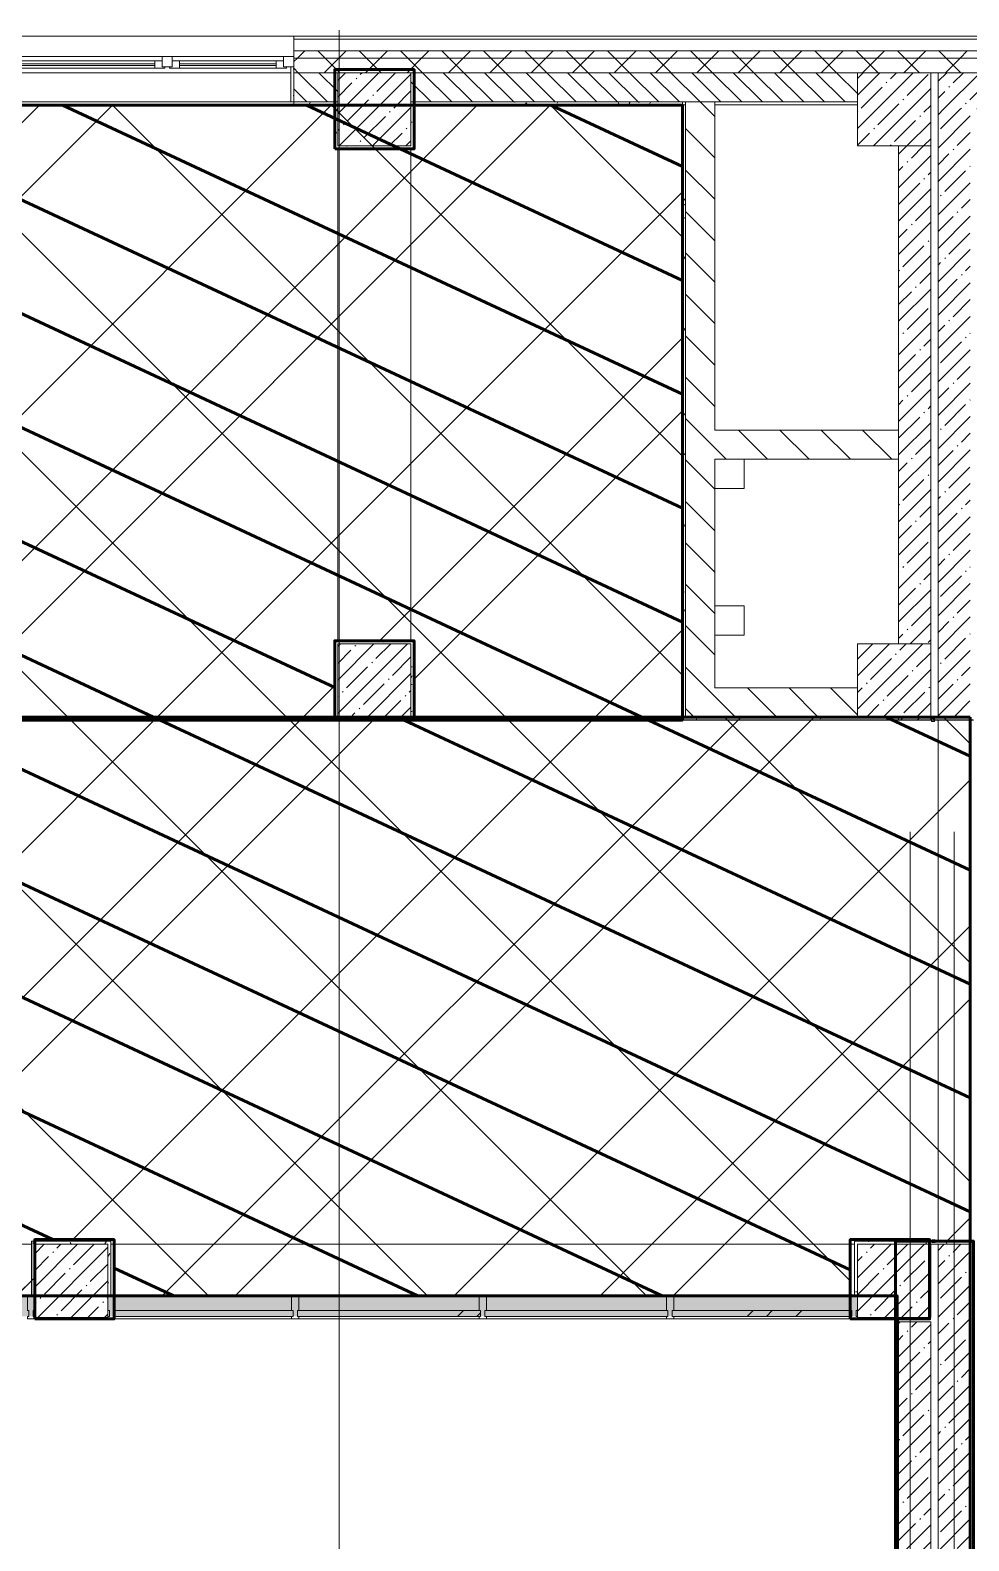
# Model space of a CAD drawing. Header units: millimetres. Extents: x -164500 to 426394, y -51911 to 102118.
# Drawn here: x 367777 to 374187, y 17075 to 27390 of the extents above; entities that cross this region are included whole.
import ezdxf

# ---------------------------------------------------------------- set-up
doc = ezdxf.new("R2010")
doc.units = ezdxf.units.MM
for name, color, linetype, lineweight in [('0) шлифовка', 5, 'Continuous', 60), ('5.3) П-11 3 этаж 3.12 4 вып', 160, 'Continuous', 30), ('A-FLOR', 7, 'Continuous', 9), ('A-GLAZ', 7, 'Continuous', 9), ('A-GLAZ-1', 7, 'Continuous', 5), ('A-GLAZ-CURT', 7, 'Continuous', 9), ('A-GLAZ-CURT-1', 7, 'Continuous', 5), ('A-GLAZ-CURT-2', 7, 'Continuous', 20), ('A-GLAZ-CWMG', 7, 'Continuous', 9), ('A-GLAZ-CWMG-1', 7, 'Continuous', 20), ('A-WALL', 7, 'Continuous', 5), ('I-WALL', 7, 'Continuous', 5), ('S-COLS', 7, 'Continuous', 9), ('S-COLS-1', 7, 'Continuous', 5), ('Оси', 7, 'Continuous', 9)]:
    doc.layers.add(name, color=color, linetype=linetype, lineweight=lineweight)
doc.layers.add('2) защита вин плитк', color=6, linetype='Continuous')
doc.layers.add('3.2.3) П-13.2', color=6, linetype='Continuous')
doc.layers.add('A-AREA-PATT-3', color=7, linetype='Continuous', lineweight=5, true_color=0xe6fae8, transparency=1)
doc.layers.add('A-WALL-1', color=9, linetype='Continuous', lineweight=5, true_color=0x808080)
doc.layers.add('A-WALL-FNSH-1', color=9, linetype='Continuous', lineweight=5, true_color=0x808080)
pattern_1 = [(155, (327967.4, 26879), (-297.882, -638.811), [])]
pattern_2 = [(45, (289227.4, 1e-08), (-114.04925, 114.04925), []), (45, (289341.45, 1e-08), (-114.04925, 114.04925), [201.612, -40.322, 6.706, -33.617])]
pattern_3 = [(45, (289227.4, 1e-08), (-141.42136, 141.42136), []), (135, (289227.4, 1e-08), (-141.42136, -141.42136), [])]
pattern_4 = [(135, (289227.4, 1e-08), (-141.42136, -141.42136), [])]
pattern_5 = [(0, (289227.4, 1e-08), (243.84, 60.96), [20.117, -162.763, 20.117, -162.763, -975.36]), (0, (289227.4, 1e-08), (243.84, 60.96), [-365.76, 20.117, -345.643, 20.117, -162.763, -426.72]), (0, (289227.4, 1e-08), (243.84, 60.96), [-914.4, 20.117, -101.803, 20.117, -284.683]), (120, (289318.84, 30.48), (-174.71291, 180.691634), [20.117, -162.763, 20.117, -162.763, -975.36]), (120, (289318.84, 30.48), (-174.71291, 180.691634), [-365.76, 20.117, -345.643, 20.117, -162.763, -426.72]), (120, (289318.84, 30.48), (-174.71291, 180.691634), [-914.4, 20.117, -101.803, 20.117, -284.683]), (240, (289349.32, 152.4), (-69.12709, -241.651634), [20.117, -162.763, 20.117, -162.763, -975.36]), (240, (289349.32, 152.4), (-69.12709, -241.651634), [-365.76, 20.117, -345.643, 20.117, -162.763, -426.72]), (240, (289349.32, 152.4), (-69.12709, -241.651634), [-914.4, 20.117, -101.803, 20.117, -284.683])]
pattern_6 = [(45, (327967.4, 26879), (-747.606, 747.606), [])]
pattern_7 = [(45, (327967.4, 26879), (-1495.21, 1495.21), []), (45, (328964.2, 26879), (-1495.21, 1495.21), [])]
pattern_8 = [(45, (327967.4, 26879), (-747.606, 747.606), []), (135, (327967.4, 26879), (-747.606, -747.606), [])]

# ---------------------------------------------------------------- blocks, each defined once
blk = doc.blocks.new('BSC_Колонна _Прямоугольная - 500х500-23287078-Объем проектирования 3 этажа')
at = {"layer": 'S-COLS-1'}
h = blk.add_hatch(dxfattribs=at)
h.set_pattern_fill('FP_32', color=256, style=0, pattern_type=2)
h.set_pattern_definition([(45, (-84450, -22950), (-114.04925, 114.04925), []), (45, (-84335.95, -22950), (-114.04925, 114.04925), [201.613, -40.323, 6.706, -33.617])])
h.paths.add_polyline_path([(250, -250), (250, 250), (-250, 250), (-250, -250), (30, -250)])
for p, q in [((250, 250), (-250, 250)), ((-250, 250), (-250, -250)), ((250, -250), (250, 250)), ((-250, -250), (250, -250))]:
    blk.add_line(p, q, dxfattribs=at)
blk = doc.blocks.new('120_Окно_СКБ_2Ст - 120_Окно_СКБ_2Ст 3100х2500 _мал_створка слева_ 2-19089248-Объем проектирования 3 этажа')
at = {"layer": 'A-GLAZ'}
for p, q in [((-1550, -75), (-1550, -5)), ((-1550, -5), (-1480, -5)), ((-1480, -75), (-1550, -75)), ((-1480, -75), (-1500, -75)), ((-1500, -75), (-1500, -85)), ((-1500, -85), (670, -85)), ((670, -85), (-1500, -85)), ((-1480, -5), (-1480, -75)), ((650, -35), (-1480, -35)), ((-1480, -35), (-1480, -75)), ((-1430, -85), (-1430, -35)), ((600, -85), (600, -35)), ((650, -75), (650, -5)), ((650, -5), (720, -5)), ((650, -75), (650, -35)), ((720, -75), (650, -75)), ((670, -75), (650, -75)), ((670, -85), (670, -75)), ((720, -75), (700, -75)), ((700, -75), (700, -85)), ((700, -85), (1500, -85)), ((1500, -85), (700, -85)), ((720, -5), (720, -75)), ((1480, -35), (720, -35)), ((720, -35), (720, -75)), ((770, -85), (770, -35)), ((1430, -85), (1430, -35)), ((1480, -75), (1480, -5)), ((1480, -5), (1550, -5)), ((1480, -75), (1480, -35)), ((1550, -75), (1480, -75)), ((1500, -75), (1480, -75)), ((1500, -85), (1500, -75)), ((1550, -5), (1550, -75))]:
    blk.add_line(p, q, dxfattribs=at)
at = {"layer": 'A-GLAZ-1'}
for p, q in [((1550, -5), (-1550, -5)), ((-1530, -75), (-1500, -75)), ((-1430, -55), (600, -55)), ((600, -65), (-1430, -65)), ((670, -75), (700, -75)), ((770, -55), (1430, -55)), ((1430, -65), (770, -65)), ((1500, -75), (1530, -75))]:
    blk.add_line(p, q, dxfattribs=at)
blk = doc.blocks.new('BSC_Колонна _Прямоугольная - 500х500-V596-Объем проектирования 3 этажа')
at = {"layer": 'S-COLS-1'}
h = blk.add_hatch(dxfattribs=at)
h.set_pattern_fill('FP_136', color=256, style=0, pattern_type=2)
h.set_pattern_definition([(45, (-78830, -18850), (-114.04925, 114.04925), []), (45, (-78715.95, -18850), (-114.04925, 114.04925), [201.613, -40.323, 6.706, -33.617])])
h.paths.add_polyline_path([(-250, -250), (250, -250), (248, 250), (-250, 250), (-250, -243)])
for p, q in [((250, 250), (-250, 250)), ((-250, 250), (-250, -250)), ((250, -250), (250, 250)), ((-250, -250), (250, -250))]:
    blk.add_line(p, q, dxfattribs=at)
blk = doc.blocks.new('BSC_Колонна _Прямоугольная - 500х500-V597-Объем проектирования 3 этажа')
at = {"layer": 'S-COLS-1'}
h = blk.add_hatch(dxfattribs=at)
h.set_pattern_fill('FP_137', color=256, style=0, pattern_type=2)
h.set_pattern_definition([(45, (-84450, -18850), (-114.04925, 114.04925), []), (45, (-84335.95, -18850), (-114.04925, 114.04925), [201.613, -40.323, 6.706, -33.617])])
h.paths.add_polyline_path([(27, -250), (250, -250), (250, 250), (-250, 250), (-250, -250)])
for p, q in [((250, 250), (-250, 250)), ((-250, 250), (-250, -250)), ((250, -250), (250, 250)), ((-250, -250), (250, -250))]:
    blk.add_line(p, q, dxfattribs=at)
blk = doc.blocks.new('BSC_Колонна _Прямоугольная - 500х500-V598-Объем проектирования 3 этажа')
at = {"layer": 'S-COLS-1'}
h = blk.add_hatch(dxfattribs=at)
h.set_pattern_fill('FP_138', color=256, style=0, pattern_type=2)
h.set_pattern_definition([(45, (-80900, -22950), (-114.04925, 114.04925), []), (45, (-80785.95, -22950), (-114.04925, 114.04925), [201.613, -40.323, 6.706, -33.617])])
h.paths.add_polyline_path([(-250, -250), (250, -250), (250, 250), (-250, 250), (-250, -133)])
for p, q in [((250, 250), (-250, 250)), ((-250, 250), (-250, -250)), ((250, -250), (250, 250)), ((-250, -250), (250, -250))]:
    blk.add_line(p, q, dxfattribs=at)
blk = doc.blocks.new('Прямоугольный импост - Импост структурный с накладкой - 160мм-23618922-Объем проектирования 3 этажа')
at = {"layer": 'A-GLAZ-CWMG-1'}
for p, q in [((-50, 0), (-50, 17)), ((-50, 17), (0, 17)), ((-40, 0), (-50, 0)), ((-40, -40), (-40, 0)), ((0, 0), (-10, 0)), ((-10, 0), (-10, -40)), ((0, 17), (0, 7)), ((-50, -140), (-50, -40)), ((-50, -40), (-40, -40)), ((-10, -40), (0, -40)), ((0, -140), (-50, -140))]:
    blk.add_line(p, q, dxfattribs=at)
blk = doc.blocks.new('Системная панель - Стекло - 40мм-23618921-Объем проектирования 3 этажа')
at = {"layer": 'A-GLAZ-CURT-1'}
h = blk.add_hatch(dxfattribs=at)
h.set_pattern_fill('FP_227', color=256, style=0, pattern_type=2)
h.set_pattern_definition([(45, (-79932.5, -18407), (-565.6854, 565.6854), [400, -1200]), (45, (-80332.5, -18607), (-565.6854, 565.6854), [1200, -400]), (45, (-79532.5, -18807), (-565.6854, 565.6854), [400, -1200])])
h.paths.add_polyline_path([(393, 0), (613, 0), (613, 40), (-613, 40), (-613, 0), (-507, 0)])
at = {"layer": 'A-GLAZ-CURT-2'}
for p, q in [((613, 40), (-613, 40)), ((-613, 40), (-613, 0)), ((613, 0), (613, 40)), ((-613, 0), (613, 0))]:
    blk.add_line(p, q, dxfattribs=at)
blk = doc.blocks.new('Прямоугольный импост - Импост структурный с накладкой - 160мм-23562040-Объем проектирования 3 этажа')
at = {"layer": 'A-GLAZ-CWMG'}
for p, q in [((80335, 18747), (79130, 18747)), ((80335, 18590), (79130, 18590))]:
    blk.add_line(p, q, dxfattribs=at)
blk = doc.blocks.new('Прямоугольный импост - Импост структурный с накладкой - 160мм-V601-Объем проектирования 3 этажа')
at = {"layer": 'A-GLAZ-CWMG-1'}
for p, q in [((0, 17), (-50, 17)), ((-50, 17), (-50, 0)), ((-50, 0), (-40, 0)), ((-40, 0), (-40, -40)), ((-10, -40), (-10, 0)), ((-10, 0), (0, 0)), ((0, 7), (0, 17)), ((-40, -40), (-50, -40)), ((-50, -40), (-50, -140)), ((0, -40), (-10, -40)), ((-50, -140), (0, -140))]:
    blk.add_line(p, q, dxfattribs=at)
blk = doc.blocks.new('Системная панель - Стекло - 40мм-V602-Объем проектирования 3 этажа')
at = {"layer": 'A-GLAZ-CURT-1'}
h = blk.add_hatch(dxfattribs=at)
h.set_pattern_fill('FP_228', color=256, style=0, pattern_type=2)
h.set_pattern_definition([(45, (-83747.5, -18407), (-565.6854, 565.6854), [400, -1200]), (45, (-84147.5, -18607), (-565.6854, 565.6854), [1200, -400]), (45, (-83347.5, -18807), (-565.6854, 565.6854), [400, -1200])])
h.paths.add_polyline_path([(-122, 0), (613, 0), (613, 40), (-613, 40), (-613, 0), (-158, 0)])
at = {"layer": 'A-GLAZ-CURT-2'}
for p, q in [((613, 40), (-613, 40)), ((-613, 40), (-613, 0)), ((613, 0), (613, 40)), ((-613, 0), (613, 0))]:
    blk.add_line(p, q, dxfattribs=at)
blk = doc.blocks.new('Прямоугольный импост - Импост структурный с накладкой - 160мм-23618920-Объем проектирования 3 этажа')
at = {"layer": 'A-GLAZ-CWMG-1'}
for p, q in [((-25, 0), (-25, 17)), ((-25, 17), (25, 17)), ((-15, 0), (-25, 0)), ((-15, -40), (-15, 0)), ((25, 0), (15, 0)), ((15, 0), (15, -40)), ((25, 17), (25, 0)), ((-25, -140), (-25, -40)), ((-25, -40), (-15, -40)), ((15, -40), (25, -40)), ((25, -40), (25, -140)), ((25, -140), (-25, -140))]:
    blk.add_line(p, q, dxfattribs=at)
blk = doc.blocks.new('Системная панель - Стекло - 40мм-23618924-Объем проектирования 3 этажа')
at = {"layer": 'A-GLAZ-CURT-2'}
for p, q in [((625, 40), (-625, 40)), ((-625, 40), (-625, 0)), ((-625, 0), (625, 0)), ((625, 0), (625, 40))]:
    blk.add_line(p, q, dxfattribs=at)
blk = doc.blocks.new('Прямоугольный импост - Импост структурный с накладкой - 160мм-22751478-Объем проектирования 3 этажа')
at = {"layer": 'A-GLAZ-CWMG'}
for p, q in [((82895, 18747), (81665, 18747)), ((82895, 18590), (81665, 18590))]:
    blk.add_line(p, q, dxfattribs=at)
blk = doc.blocks.new('Системная панель - Стекло - 40мм-V638-Объем проектирования 3 этажа')
at = {"layer": 'A-GLAZ-CURT-1'}
h = blk.add_hatch(dxfattribs=at)
h.set_pattern_fill('FP_230', color=256, style=0, pattern_type=2)
h.set_pattern_definition([(45, (-81200, -18407), (-565.6854, 565.6854), [400, -1200]), (45, (-81600, -18607), (-565.6854, 565.6854), [1200, -400]), (45, (-80800, -18807), (-565.6854, 565.6854), [400, -1200])])
h.paths.add_polyline_path([(-625, 0), (625, 0), (625, 40), (-625, 40), (-625, 36)])
at = {"layer": 'A-GLAZ-CURT-2'}
for p, q in [((625, 40), (-625, 40)), ((-625, 40), (-625, 0)), ((-625, 0), (625, 0)), ((625, 0), (625, 40))]:
    blk.add_line(p, q, dxfattribs=at)

msp = doc.modelspace()

# ---------------------------------------------------------------- hatches: boundary and pattern name
at = {"layer": '0) шлифовка', "true_color": 0x2776bb}
h = msp.add_hatch(dxfattribs=at)
h.set_pattern_fill('ANSI31', color=152, scale=222, angle=110)
h.set_pattern_definition(pattern_1)
h.paths.add_polyline_path([(372231.501, 26879), (356008.402, 26879), (356008.402, 22700), (359516.402, 22700), (359516.402, 23221), (360058.402, 23221), (360058.402, 22700), (362746.402, 22700), (362746.402, 23221), (363288.402, 23221), (363288.402, 22700), (365977.402, 22700), (365977.402, 23221), (366519.402, 23221), (366519.402, 22700), (369856.402, 22700), (369856.402, 23221), (370398.402, 23221), (370398.402, 22700), (372231.501, 22700)])
h = msp.add_hatch(dxfattribs=at)
h.set_pattern_fill('ANSI31', color=152, scale=222, angle=110)
h.set_pattern_definition(pattern_1)
h.paths.add_polyline_path([(373686.402, 15129), (373427.402, 15129), (373427.402, 15493), (368328.402, 15493), (368328.402, 15129), (367786.402, 15129), (367786.402, 15493), (363309.402, 15493), (363309.402, 15150), (362767.402, 15150), (362767.402, 15692), (363114.828, 15692), (363114.828, 18579), (362726.457, 18579), (362726.457, 19121), (363268.457, 19121), (363268.457, 18747), (367807.402, 18747), (367807.402, 19132), (368349.402, 19132), (368349.402, 18747), (373377.402, 18747), (373377.402, 19132), (373919.402, 19132), (374197.402, 19121.773), (374197.402, 22700), (372231.501, 22700), (372231.501, 22679), (370398.402, 22679), (370398.402, 22679), (369856.402, 22679), (366519.402, 22679), (366519.402, 22679), (365977.402, 22679), (363288.402, 22679), (363288.402, 22679), (362746.402, 22679), (360058.402, 22679), (360058.402, 22679), (359516.402, 22679), (356008.402, 22679), (356008.402, 22700), (355987.402, 22700), (355987.402, 13621), (357898.402, 13621), (357898.402, 11900), (369148.402, 11900), (369148.402, 11901), (372776.402, 11901), (373686.402, 11900.36)])
at = {"layer": '2) защита вин плитк'}
h = msp.add_hatch(dxfattribs=at)
h.set_pattern_fill('ANSI31', color=256, scale=333)
h.set_pattern_definition(pattern_6)
h.paths.add_polyline_path([(372231.501, 26879), (356008.402, 26879), (356008.402, 22700), (359516.402, 22700), (359516.402, 23221), (360058.402, 23221), (360058.402, 22700), (362746.402, 22700), (362746.402, 23221), (363288.402, 23221), (363288.402, 22700), (365977.402, 22700), (365977.402, 23221), (366519.402, 23221), (366519.402, 22700), (369856.402, 22700), (369856.402, 23221), (370398.402, 23221), (370398.402, 22700), (372231.501, 22700)])
h = msp.add_hatch(dxfattribs=at)
h.set_pattern_fill('ANSI31', color=256, scale=333)
h.set_pattern_definition(pattern_6)
h.paths.add_polyline_path([(373686.402, 15129), (373427.402, 15129), (373427.402, 15493), (368328.402, 15493), (368328.402, 15129), (367786.402, 15129), (367786.402, 15493), (363309.402, 15493), (363309.402, 15150), (362767.402, 15150), (362767.402, 15692), (363114.828, 15692), (363114.828, 18579), (362726.457, 18579), (362726.457, 19121), (363268.457, 19121), (363268.457, 18747), (367807.402, 18747), (367807.402, 19132), (368349.402, 19132), (368349.402, 18747), (373377.402, 18747), (373377.402, 19132), (373919.402, 19132), (374197.402, 19121.773), (374197.402, 22700), (372231.501, 22700), (372231.501, 22679), (370398.402, 22679), (370398.402, 22679), (369856.402, 22679), (366519.402, 22679), (366519.402, 22679), (365977.402, 22679), (363288.402, 22679), (363288.402, 22679), (362746.402, 22679), (360058.402, 22679), (360058.402, 22679), (359516.402, 22679), (356008.402, 22679), (356008.402, 22700), (355987.402, 22700), (355987.402, 13621), (357898.402, 13621), (357898.402, 11900), (369148.402, 11900), (369148.402, 11901), (372776.402, 11901), (373686.402, 11900.36)])
at = {"layer": '3.2.3) П-13.2'}
h = msp.add_hatch(dxfattribs=at)
h.set_pattern_fill('ANSI32', color=256, scale=222)
h.set_pattern_definition(pattern_7)
h.paths.add_polyline_path([(372231.501, 26879), (356008.402, 26879), (356008.402, 22700), (359516.402, 22700), (359516.402, 23221), (360058.402, 23221), (360058.402, 22700), (362746.402, 22700), (362746.402, 23221), (363288.402, 23221), (363288.402, 22700), (365977.402, 22700), (365977.402, 23221), (366519.402, 23221), (366519.402, 22700), (369856.402, 22700), (369856.402, 23221), (370398.402, 23221), (370398.402, 22700), (372231.501, 22700)])
h = msp.add_hatch(dxfattribs=at)
h.set_pattern_fill('ANSI32', color=256, scale=222)
h.set_pattern_definition(pattern_7)
h.paths.add_polyline_path([(373686.402, 15129), (373427.402, 15129), (373427.402, 15493), (368328.402, 15493), (368328.402, 15129), (367786.402, 15129), (367786.402, 15493), (363309.402, 15493), (363309.402, 15150), (362767.402, 15150), (362767.402, 15692), (363114.828, 15692), (363114.828, 18579), (362726.457, 18579), (362726.457, 19121), (363268.457, 19121), (363268.457, 18747), (367807.402, 18747), (367807.402, 19132), (368349.402, 19132), (368349.402, 18747), (373377.402, 18747), (373377.402, 19132), (373919.402, 19132), (374197.402, 19121.773), (374197.402, 22700), (372231.501, 22700), (372231.501, 22679), (370398.402, 22679), (370398.402, 22679), (369856.402, 22679), (366519.402, 22679), (366519.402, 22679), (365977.402, 22679), (363288.402, 22679), (363288.402, 22679), (362746.402, 22679), (360058.402, 22679), (360058.402, 22679), (359516.402, 22679), (356008.402, 22679), (356008.402, 22700), (355987.402, 22700), (355987.402, 13621), (357898.402, 13621), (357898.402, 11900), (369148.402, 11900), (369148.402, 11901), (372776.402, 11901), (373686.402, 11900.36)])
at = {"layer": '5.3) П-11 3 этаж 3.12 4 вып'}
h = msp.add_hatch(dxfattribs=at)
h.set_pattern_fill('ANSI37', color=256, scale=333)
h.set_pattern_definition(pattern_8)
h.paths.add_polyline_path([(372231.501, 26879), (356008.402, 26879), (356008.402, 22700), (359516.402, 22700), (359516.402, 23221), (360058.402, 23221), (360058.402, 22700), (362746.402, 22700), (362746.402, 23221), (363288.402, 23221), (363288.402, 22700), (365977.402, 22700), (365977.402, 23221), (366519.402, 23221), (366519.402, 22700), (369856.402, 22700), (369856.402, 23221), (370398.402, 23221), (370398.402, 22700), (372231.501, 22700)])
h = msp.add_hatch(dxfattribs=at)
h.set_pattern_fill('ANSI37', color=256, scale=333)
h.set_pattern_definition(pattern_8)
h.paths.add_polyline_path([(372231.501, 26879), (356008.402, 26879), (356008.402, 22700), (359516.402, 22700), (359516.402, 23221), (360058.402, 23221), (360058.402, 22700), (362746.402, 22700), (362746.402, 23221), (363288.402, 23221), (363288.402, 22700), (365977.402, 22700), (365977.402, 23221), (366519.402, 23221), (366519.402, 22700), (369856.402, 22700), (369856.402, 23221), (370398.402, 23221), (370398.402, 22700), (372231.501, 22700)])
h = msp.add_hatch(dxfattribs=at)
h.set_pattern_fill('ANSI37', color=256, scale=333)
h.set_pattern_definition(pattern_8)
h.paths.add_polyline_path([(373686.402, 15129), (373427.402, 15129), (373427.402, 15493), (368328.402, 15493), (368328.402, 15129), (367786.402, 15129), (367786.402, 15493), (363309.402, 15493), (363309.402, 15150), (362767.402, 15150), (362767.402, 15692), (363114.828, 15692), (363114.828, 18579), (362726.457, 18579), (362726.457, 19121), (363268.457, 19121), (363268.457, 18747), (367807.402, 18747), (367807.402, 19132), (368349.402, 19132), (368349.402, 18747), (373377.402, 18747), (373377.402, 19132), (373919.402, 19132), (374197.402, 19121.773), (374197.402, 22700), (372231.501, 22700), (372231.501, 22679), (370398.402, 22679), (370398.402, 22679), (369856.402, 22679), (366519.402, 22679), (366519.402, 22679), (365977.402, 22679), (363288.402, 22679), (363288.402, 22679), (362746.402, 22679), (360058.402, 22679), (360058.402, 22679), (359516.402, 22679), (356008.402, 22679), (356008.402, 22700), (355987.402, 22700), (355987.402, 13621), (357898.402, 13621), (357898.402, 11900), (369148.402, 11900), (369148.402, 11901), (372776.402, 11901), (373686.402, 11900.36)])
at = {"layer": 'A-AREA-PATT-3'}
h = msp.add_hatch(color=256, dxfattribs=at)
h.paths.add_polyline_path([(357897.902, 11800), (358061.402, 11800), (358061.402, 11820), (358021.402, 11820), (358021.402, 11840), (358031.402, 11840), (358031.402, 11940), (357971.402, 11940), (357971.402, 11900), (357897.902, 11900), (357897.902, 11856.748)])
h.paths.add_polyline_path([(359421.402, 11800), (359451.402, 11800), (359451.402, 11840), (359461.402, 11840), (359461.402, 11800), (359516.902, 11800), (359516.402, 11900), (359461.402, 11900), (359461.402, 11940), (359411.402, 11940), (359411.402, 11840), (359421.402, 11840), (359421.402, 11820), (359371.402, 11820), (359371.402, 11800), (359411.402, 11800)])
h.paths.add_polyline_path([(372162.402, 15493), (373427.402, 15494.429), (373427.402, 15593), (373417.402, 15593), (373417.402, 15633), (368317.402, 15632.725), (368317.402, 15593), (368307.402, 15593), (368307.402, 15493), (372132.402, 15493)])
h.paths.add_polyline_path([(365002.052, 15493), (367807.402, 15494.6), (367807.402, 15593), (367797.402, 15593), (367797.402, 15633), (363277.402, 15632.392), (363277.402, 15593), (363267.402, 15593), (363267.402, 15493), (364611.255, 15493)])
h.paths.add_polyline_path([(363210.402, 15650), (363210.402, 15660), (363250.402, 15660), (363248.502, 18590), (363210.402, 18590), (363210.402, 18600), (363112.402, 18599.2), (363110.402, 15650)])
h.paths.add_polyline_path([(369572.402, 18607), (373417.402, 18607), (373417.402, 18647), (373427.402, 18647), (373427.402, 18747), (368307.402, 18745.402), (368307.402, 18647), (368317.402, 18647), (368317.402, 18607), (369562.402, 18607)])
h.paths.add_polyline_path([(367797.402, 18607), (367797.402, 18647), (367807.402, 18647), (367807.402, 18747), (363267.402, 18747), (363267.402, 18647), (363277.402, 18647), (363278.762, 18607), (367793.402, 18607)])
h.paths.add_polyline_path([(373957.902, 19120.5), (373957.902, 19131), (373937.902, 19131), (373937.902, 19120.5)])
h.paths.add_polyline_path([(373932.001, 22669), (373952.001, 22669), (373952.001, 22679.5), (373932.001, 22679.5)])
at = {"layer": 'A-WALL'}
h = msp.add_hatch(dxfattribs=at)
h.set_pattern_fill('FP_24', color=256, style=0, pattern_type=2)
h.set_pattern_definition(pattern_3)
h.paths.add_polyline_path([(382406.468, 27200), (382437.402, 27200), (382437.402, 27250), (369577.402, 27250), (369577.402, 27200), (382387.402, 27200)])
h.paths.add_polyline_path([(363288.402, 27200), (363477.402, 27200), (363477.402, 27250), (362137.402, 27250), (362137.402, 27200), (363287.402, 27200)])
h.paths.add_polyline_path([(365577.402, 27200), (366477.402, 27200), (366477.402, 27250), (365577.402, 27250), (365577.402, 27210)])
h.paths.add_polyline_path([(359563.173, 27200), (360037.402, 27200), (360037.402, 27250), (358837.402, 27250), (358837.402, 27200), (359537.402, 27200)])
h.paths.add_polyline_path([(355747.039, 27200), (356337.402, 27200), (356337.402, 27250), (355747.039, 27250), (355747.039, 27243.054)])
h = msp.add_hatch(dxfattribs=at)
h.set_pattern_fill('FP_24', color=256, style=0, pattern_type=2)
h.set_pattern_definition(pattern_3)
h.paths.add_polyline_path([(375879.812, 27100), (382387.402, 27100), (382387.402, 27200), (369577.402, 27200), (369577.402, 27100), (373977.402, 27100)])
h.paths.add_polyline_path([(359537.402, 27100), (360037.402, 27100), (360037.402, 27200), (358837.402, 27200), (358837.402, 27100), (359019.285, 27100)])
h.paths.add_polyline_path([(355987.402, 27100), (356337.402, 27100), (356337.402, 27200), (355747.039, 27200), (355747.039, 27100), (355755.957, 27100)])
h.paths.add_polyline_path([(362137.402, 27100), (363477.402, 27100), (363477.402, 27200), (362137.402, 27200), (362137.402, 27140)])
h.paths.add_polyline_path([(365577.402, 27100), (366477.402, 27100), (366477.402, 27200), (365577.402, 27200), (365577.402, 27129.414)])
h = msp.add_hatch(dxfattribs=at)
h.set_pattern_fill('FP_2', color=256, style=0, pattern_type=2)
h.set_pattern_definition([(135, (289227.4, 1e-08), (-70.71068, -70.71068), [])])
h.paths.add_polyline_path([(370377.402, 26900), (373427.402, 26900), (373427.402, 27100), (370377.402, 27100), (370377.402, 27003.161)])
h.paths.add_polyline_path([(369877.402, 26900), (369877.402, 27100), (369577.402, 27100), (369577.402, 26900)])
h.paths.add_polyline_path([(365977.402, 26900), (365977.402, 27100), (365577.402, 27100), (365577.402, 26900), (365817.884, 26900)])
h.paths.add_polyline_path([(363267.402, 26900), (363477.402, 26900), (363477.402, 27100), (363267.402, 27100)])
h.paths.add_polyline_path([(362624.676, 26900), (362767.402, 26900), (362767.402, 27100), (362137.402, 27100), (362137.402, 26900), (362623.767, 26900)])
h.paths.add_polyline_path([(359019.285, 26900), (359537.402, 26900), (359537.402, 27100), (358837.402, 27100), (358837.402, 26900)])
h.paths.add_polyline_path([(356006.493, 26900), (356337.402, 26900), (356337.402, 27100), (355987.402, 27100), (355987.402, 26900)])
at = {"layer": 'I-WALL'}
h = msp.add_hatch(dxfattribs=at)
h.set_pattern_fill('FP_191', color=256, style=0, pattern_type=2)
h.set_pattern_definition(pattern_5)
h.paths.add_polyline_path([(369557.402, 26900), (369577.402, 26900), (369577.402, 27140), (369557.402, 27140), (369557.402, 26977.125)])
h = msp.add_hatch(dxfattribs=at)
h.set_pattern_fill('FP_1', color=256, style=0, pattern_type=2)
h.set_pattern_definition(pattern_2)
h.paths.add_polyline_path([(377239.532, 26850), (378367.402, 26850), (378387.402, 27100), (373977.402, 27100), (373977.402, 26850), (376967.588, 26850)])
h = msp.add_hatch(dxfattribs=at)
h.set_pattern_fill('FP_191', color=256, style=0, pattern_type=2)
h.set_pattern_definition(pattern_5)
h.paths.add_polyline_path([(369577.402, 26880), (369877.402, 26880), (369877.402, 26900), (369577.402, 26900)])
h = msp.add_hatch(dxfattribs=at)
h.set_pattern_fill('FP_191', color=256, style=0, pattern_type=2)
h.set_pattern_definition(pattern_5)
h.paths.add_polyline_path([(369857.402, 26580), (369877.402, 26580), (369877.402, 26880), (369857.402, 26879), (369857.402, 26600)])
h = msp.add_hatch(dxfattribs=at)
h.set_pattern_fill('FP_191', color=256, style=0, pattern_type=2)
h.set_pattern_definition(pattern_5)
h.paths.add_polyline_path([(370388.09, 26600), (370397.402, 26600), (370397.402, 26900), (370377.402, 26900), (370377.402, 26600)])
h = msp.add_hatch(dxfattribs=at)
h.set_pattern_fill('FP_191', color=256, style=0, pattern_type=2)
h.set_pattern_definition(pattern_5)
h.paths.add_polyline_path([(372233.453, 26880), (372252.501, 26900), (370397.402, 26900), (370398.402, 26880), (372232.501, 26880)])
h = msp.add_hatch(dxfattribs=at)
h.set_pattern_fill('FP_191', color=256, style=0, pattern_type=2)
h.set_pattern_definition(pattern_5)
h.paths.add_polyline_path([(372252.501, 22680), (372252.501, 26900), (372232.501, 26876.255), (372232.501, 22680)])
h = msp.add_hatch(dxfattribs=at)
h.set_pattern_fill('FP_23', color=256, style=0, pattern_type=2)
h.set_pattern_definition(pattern_4)
h.paths.add_polyline_path([(372252.501, 24259.947), (372452.501, 24259.947), (372452.501, 26900), (372252.501, 26900), (372252.501, 24283.499)])
h = msp.add_hatch(dxfattribs=at)
h.set_pattern_fill('FP_1', color=256, style=0, pattern_type=2)
h.set_pattern_definition(pattern_2)
h.paths.add_polyline_path([(374197.402, 22700), (374197.402, 26850), (373977.402, 26850), (373977.402, 22700)])
h = msp.add_hatch(dxfattribs=at)
h.set_pattern_fill('FP_191', color=256, style=0, pattern_type=2)
h.set_pattern_definition(pattern_5)
h.paths.add_polyline_path([(370377.402, 26580), (370397.402, 26580.209), (370397.402, 26600), (369877.402, 26600), (369877.402, 26580), (370374.461, 26580)])
h = msp.add_hatch(dxfattribs=at)
h.set_pattern_fill('FP_1', color=256, style=0, pattern_type=2)
h.set_pattern_definition(pattern_2)
h.paths.add_polyline_path([(373927.402, 22680), (373927.402, 22700), (373707.402, 22700), (373707.402, 22680)])
h.paths.add_polyline_path([(373735.607, 23200), (373927.402, 23200), (373927.402, 26600), (373707.402, 26600), (373707.402, 23200)])
h = msp.add_hatch(dxfattribs=at)
h.set_pattern_fill('FP_23', color=256, style=0, pattern_type=2)
h.set_pattern_definition(pattern_4)
h.paths.add_polyline_path([(372452.501, 24460), (373707.402, 24460), (373707.402, 24660), (372452.501, 24660)])
h = msp.add_hatch(dxfattribs=at)
h.set_pattern_fill('FP_23', color=256, style=0, pattern_type=2)
h.set_pattern_definition(pattern_4)
h.paths.add_polyline_path([(372452.501, 22700), (372452.501, 24259.947), (372252.501, 24259.947), (372252.501, 22700)])
h = msp.add_hatch(dxfattribs=at)
h.set_pattern_fill('FP_191', color=256, style=0, pattern_type=2)
h.set_pattern_definition(pattern_5)
h.paths.add_polyline_path([(369857.402, 23200), (370377.402, 23200), (370377.402, 23220), (369857.402, 23220)])
h = msp.add_hatch(dxfattribs=at)
h.set_pattern_fill('FP_191', color=256, style=0, pattern_type=2)
h.set_pattern_definition(pattern_5)
h.paths.add_polyline_path([(370397.402, 22680), (370397.402, 23220), (370377.402, 23220), (370377.402, 22680)])
h = msp.add_hatch(dxfattribs=at)
h.set_pattern_fill('FP_191', color=256, style=0, pattern_type=2)
h.set_pattern_definition(pattern_5)
h.paths.add_polyline_path([(369877.402, 22680), (369877.402, 23200), (369857.402, 23200), (369857.402, 22680)])
h = msp.add_hatch(dxfattribs=at)
h.set_pattern_fill('FP_23', color=256, style=0, pattern_type=2)
h.set_pattern_definition(pattern_4)
h.paths.add_polyline_path([(373407.402, 22700), (373427.402, 22700), (373427.402, 22900), (372452.501, 22900), (372452.501, 22700), (372779.259, 22700)])
h = msp.add_hatch(dxfattribs=at)
h.set_pattern_fill('FP_191', color=256, style=0, pattern_type=2)
h.set_pattern_definition(pattern_5)
h.paths.add_polyline_path([(372252.596, 22680), (373707.402, 22680), (373707.402, 22700), (372252.501, 22700), (372252.501, 22680)])
h.paths.add_polyline_path([(374197.402, 22680), (374197.402, 22700), (373927.402, 22700), (373927.402, 22680), (374196.839, 22680)])
h = msp.add_hatch(dxfattribs=at)
h.set_pattern_fill('FP_191', color=256, style=0, pattern_type=2)
h.set_pattern_definition(pattern_5)
h.paths.add_polyline_path([(368307.402, 19100), (368307.402, 19120), (367787.402, 19120), (367787.402, 19100), (368305.463, 19100)])
h = msp.add_hatch(dxfattribs=at)
h.set_pattern_fill('FP_191', color=256, style=0, pattern_type=2)
h.set_pattern_definition(pattern_5)
h.paths.add_polyline_path([(367787.402, 18747), (367807.402, 18747.652), (367807.402, 19100), (367787.402, 19099.2), (367787.402, 18747.016)])
h = msp.add_hatch(dxfattribs=at)
h.set_pattern_fill('FP_191', color=256, style=0, pattern_type=2)
h.set_pattern_definition(pattern_5)
h.paths.add_polyline_path([(368307.402, 18747), (368327.402, 18747), (368327.402, 19120), (368307.402, 19120), (368307.402, 18847.783)])
h = msp.add_hatch(dxfattribs=at)
h.set_pattern_fill('FP_191', color=256, style=0, pattern_type=2)
h.set_pattern_definition(pattern_5)
h.paths.add_polyline_path([(373594.214, 19100), (374197.402, 19100), (374197.402, 19120), (373407.402, 19120), (373407.402, 19100), (373572.754, 19100)])
h = msp.add_hatch(dxfattribs=at)
h.set_pattern_fill('FP_191', color=256, style=0, pattern_type=2)
h.set_pattern_definition(pattern_5)
h.paths.add_polyline_path([(373407.402, 18747), (373427.402, 18747), (373427.402, 19100), (373407.402, 19099.015)])
h = msp.add_hatch(dxfattribs=at)
h.set_pattern_fill('FP_1', color=256, style=0, pattern_type=2)
h.set_pattern_definition(pattern_2)
h.paths.add_polyline_path([(373988.095, 10400), (374197.402, 10400), (374197.402, 19100), (373977.402, 19100), (373977.402, 10400), (373985.821, 10400)])
h = msp.add_hatch(dxfattribs=at)
h.set_pattern_fill('FP_1', color=256, style=0, pattern_type=2)
h.set_pattern_definition(pattern_2)
h.paths.add_polyline_path([(373719.046, 15530), (373927.402, 15530), (373927.402, 18570), (373707.402, 18570), (373707.402, 15530), (373713.818, 15530)])
at = {"layer": 'S-COLS-1'}
h = msp.add_hatch(dxfattribs=at)
h.set_pattern_fill('FP_1', color=256, style=0, pattern_type=2)
h.set_pattern_definition(pattern_2)
h.paths.add_polyline_path([(369877.402, 26600), (370377.402, 26600), (370377.402, 27100), (369877.402, 27100), (369877.402, 26602.77)])
h = msp.add_hatch(dxfattribs=at)
h.set_pattern_fill('FP_1', color=256, style=0, pattern_type=2)
h.set_pattern_definition(pattern_2)
h.paths.add_polyline_path([(373704.26, 26600), (373927.402, 26600), (373927.402, 27100), (373427.402, 27100), (373427.402, 26600)])

# ---------------------------------------------------------------- linework, layer by layer
at = {"layer": '0) шлифовка'}
for points in [[(369856.402, 26579), (370398.402, 26579), (370398.402, 27121), (369856.402, 27121)], [(356008.402, 26879), (372231.501, 26879), (372231.501, 22679), (356008.402, 22679)], [(369856.402, 22679), (370398.402, 22679), (370398.402, 23221), (369856.402, 23221)], [(374197.402, 22700), (355987.402, 22700), (355987.402, 11900), (374197.402, 11900)], [(367807.402, 18590), (368349.402, 18590), (368349.402, 19132), (367807.402, 19132)], [(373377.402, 18590), (373919.402, 18590), (373919.402, 19132), (373377.402, 19132)], [(373686.402, 11901), (374218.402, 11901), (374218.402, 19121), (373686.402, 19121)], [(373698.402, 15493), (363114.828, 15493), (363114.828, 18747), (373698.402, 18747)]]:
    msp.add_lwpolyline(points, close=True, dxfattribs=at)
at = {"layer": 'A-FLOR'}
for p, q in [((373927.402, 27100), (373977.402, 27100)), ((369857.402, 26879), (369857.402, 26580)), ((370397.501, 26580), (370397.501, 26880)), ((372232.501, 26879), (372232.501, 22680)), ((369857.402, 26580), (370397.402, 26580)), ((369877.402, 23220), (369877.402, 26580)), ((370377.402, 26580), (370377.402, 23220)), ((372652.501, 24459.947), (372452.501, 24459.947)), ((372652.501, 24259.947), (372652.501, 24459.947)), ((372452.501, 24259.947), (372652.501, 24259.947)), ((372652.501, 23459.947), (372452.501, 23459.947)), ((372652.501, 23259.947), (372652.501, 23459.947)), ((372452.501, 23259.947), (372652.501, 23259.947)), ((372232.501, 22680), (373932.001, 22680)), ((373952.001, 22680), (374217.402, 22680)), ((373977.402, 19120), (373977.402, 22680)), ((363287.402, 19100), (367787.402, 19100)), ((368327.402, 19120), (367787.402, 19120)), ((367787.402, 19120), (367787.402, 18747)), ((368327.402, 18747), (368327.402, 19120)), ((368327.402, 19100), (373407.402, 19100)), ((373937.902, 19120), (373407.402, 19120)), ((373407.402, 19120), (373407.402, 18747)), ((374217.402, 19120), (373957.902, 19120)), ((373427.402, 18647), (373427.402, 18607)), ((373707.402, 18570), (373707.402, 18600))]:
    msp.add_line(p, q, dxfattribs=at)
at = {"layer": 'A-WALL'}
for p, q in [((366477.402, 27350), (369577.402, 27350)), ((382517.402, 27330), (369577.402, 27330)), ((382437.402, 27250), (369577.402, 27250)), ((382387.402, 27200), (369577.402, 27200)), ((373427.402, 26900), (373427.402, 27100)), ((369877.402, 26900), (369557.402, 26900)), ((369857.402, 26880), (369857.402, 26879)), ((372252.501, 26900), (370377.402, 26900)), ((372232.501, 26879), (372231.501, 26879)), ((372232.501, 26900), (372232.501, 22679)), ((373707.402, 22700), (373707.402, 22680)), ((373927.402, 22700), (373927.402, 22680))]:
    msp.add_line(p, q, dxfattribs=at)
at = {"layer": 'A-WALL-1'}
for p, q in [((369577.402, 27330), (369577.402, 26880)), ((369577.402, 27140), (369557.402, 27140)), ((369557.402, 27140), (369557.402, 26900)), ((382287.402, 27100), (369577.402, 27100)), ((369877.402, 26600), (369877.402, 27100)), ((370377.402, 27100), (370377.402, 26600)), ((373977.402, 27100), (373977.402, 22700)), ((378387.402, 27100), (373977.402, 27100)), ((369577.402, 26880), (369857.402, 26880)), ((370397.402, 26880), (372252.501, 26880)), ((372252.501, 26900), (373427.402, 26900)), ((372252.501, 26900), (372252.501, 22700)), ((372452.501, 24660), (372452.501, 26900)), ((370377.402, 26600), (369877.402, 26600)), ((373927.402, 26600), (373707.402, 26600)), ((373707.402, 26600), (373707.402, 23200)), ((373927.402, 23200), (373927.402, 26600)), ((373707.402, 24660), (372452.501, 24660)), ((372452.501, 24460), (373707.402, 24460)), ((372452.501, 22900), (372452.501, 24460)), ((370397.402, 23220), (369857.402, 23220)), ((369857.402, 23220), (369857.402, 22680)), ((370397.402, 22680), (370397.402, 23220)), ((373427.402, 22900), (372452.501, 22900)), ((372252.501, 22700), (373427.402, 22700)), ((374197.402, 22700), (373927.402, 22700)), ((369857.402, 22680), (370397.402, 22680)), ((373932.001, 22680), (373952.001, 22680)), ((367787.402, 19120), (367787.402, 19120)), ((373927.402, 19100), (374197.402, 19100)), ((373957.902, 19120), (373937.902, 19120)), ((374197.402, 19100), (373977.402, 19100)), ((373977.402, 19100), (373977.402, 10400)), ((367787.402, 18747), (367807.402, 18747)), ((368307.402, 18747), (368327.402, 18747)), ((373407.402, 18747), (373427.402, 18747)), ((373707.402, 18570), (373707.402, 15530)), ((373927.402, 18570), (373707.402, 18570)), ((373927.402, 15530), (373927.402, 18570))]:
    msp.add_line(p, q, dxfattribs=at)
at = {"layer": 'A-WALL-FNSH-1'}
for p, q in [((382537.402, 27350), (369577.402, 27350)), ((369577.402, 27350), (369577.402, 27330)), ((369557.402, 27140), (369556.402, 27140)), ((369556.402, 27140), (369556.402, 26900)), ((369556.402, 26900), (369557.402, 26900)), ((369577.402, 26880), (369577.402, 26879)), ((369577.402, 26879), (369856.402, 26879)), ((369856.402, 26879), (369856.402, 26579)), ((370397.402, 26900), (370397.402, 26580)), ((370398.402, 26880), (370398.402, 26900)), ((370398.402, 26579), (370398.402, 26879)), ((370398.402, 26879), (372231.501, 26879)), ((372231.501, 26879), (372231.501, 22679)), ((369856.402, 26579), (370398.402, 26579)), ((370398.402, 23221), (369856.402, 23221)), ((369856.402, 23221), (369856.402, 22679)), ((370398.402, 22679), (370398.402, 23221)), ((369856.402, 22679), (370398.402, 22679)), ((372231.501, 22679), (374218.402, 22679)), ((373952.001, 22689), (373932.001, 22689)), ((373932.001, 22689), (373932.001, 22669)), ((373932.001, 22669), (373952.001, 22669)), ((373952.001, 22669), (373952.001, 22689)), ((368328.402, 19121), (367786.402, 19121)), ((367786.402, 19121), (367786.402, 18747)), ((368328.402, 18747), (368328.402, 19121)), ((374218.402, 19121), (373406.402, 19121)), ((373406.402, 19121), (373406.402, 18747)), ((373957.902, 19131), (373937.902, 19131)), ((373937.902, 19131), (373937.902, 19111)), ((373937.902, 19111), (373957.902, 19111)), ((373957.902, 19111), (373957.902, 19131)), ((367786.402, 18747), (367787.402, 18747)), ((368327.402, 18747), (368328.402, 18747)), ((373406.402, 18747), (373407.402, 18747))]:
    msp.add_line(p, q, dxfattribs=at)
at = {"layer": 'I-WALL'}
for p, q in [((366497.402, 27100), (369557.402, 27100)), ((366497.402, 27100), (369557.402, 27100)), ((366497.402, 26880), (369577.402, 26880)), ((369556.402, 26900), (366498.402, 26900)), ((369577.402, 26880), (366498.402, 26880)), ((369577.402, 26879), (366498.402, 26879)), ((373427.402, 26880), (372452.501, 26880))]:
    msp.add_line(p, q, dxfattribs=at)
at = {"layer": 'S-COLS'}
for p, q in [((369877.402, 27100), (369877.402, 26900)), ((370377.402, 26900), (370377.402, 27100)), ((373427.402, 27100), (373427.402, 26900))]:
    msp.add_line(p, q, dxfattribs=at)
at = {"layer": 'S-COLS-1'}
for p, q in [((370377.402, 27100), (369877.402, 27100)), ((373927.402, 27100), (373427.402, 27100)), ((373927.402, 26600), (373927.402, 27100)), ((369877.402, 26900), (369877.402, 26600)), ((370377.402, 26600), (370377.402, 26900)), ((373427.402, 26900), (373427.402, 26600)), ((369877.402, 26600), (370377.402, 26600)), ((373427.402, 26600), (373927.402, 26600))]:
    msp.add_line(p, q, dxfattribs=at)
at = {"layer": 'Оси'}
for points in [[(369887.402, -1906.259), (369887.402, 3093.741), (369887.402, 22390.105), (369887.402, 27390.105)], [(373787.402, -1906.259), (373787.402, 3093.741), (373787.402, 16915.097), (373787.402, 21915.097)], [(375031.935, -1906.259), (375031.935, -1316.349), (374087.402, -636.259), (374087.402, 4363.741), (374087.402, 16915.097), (374087.402, 21915.097)]]:
    msp.add_lwpolyline(points, dxfattribs=at)

# ---------------------------------------------------------------- block references
at = {"layer": 'A-GLAZ', "color": 3}
msp.add_blockref('120_Окно_СКБ_2Ст - 120_Окно_СКБ_2Ст 3100х2500 _мал_створка слева_ 2-19089248-Объем проектирования 3 этажа', (368027.402, 27215), dxfattribs=at)
at = {"layer": 'A-GLAZ-CURT'}
for name, p in [('Системная панель - Стекло - 40мм-23618921-Объем проектирования 3 этажа', (368959.902, 18607)), ('Системная панель - Стекло - 40мм-V638-Объем проектирования 3 этажа', (370227.402, 18607)), ('Системная панель - Стекло - 40мм-23618924-Объем проектирования 3 этажа', (371507.402, 18607)), ('Системная панель - Стекло - 40мм-V602-Объем проектирования 3 этажа', (372774.902, 18607))]:
    msp.add_blockref(name, p, dxfattribs=at)
at = {"layer": 'A-GLAZ-CWMG', "extrusion": (0, 0, -1), "rotation": 180}
for name, p in [('Прямоугольный импост - Импост структурный с накладкой - 160мм-23618922-Объем проектирования 3 этажа', (-367807.402, 18607)), ('Прямоугольный импост - Импост структурный с накладкой - 160мм-23618920-Объем проектирования 3 этажа', (-369587.402, 18607)), ('Прямоугольный импост - Импост структурный с накладкой - 160мм-23618920-Объем проектирования 3 этажа', (-370867.402, 18607)), ('Прямоугольный импост - Импост структурный с накладкой - 160мм-23618920-Объем проектирования 3 этажа', (-372147.402, 18607)), ('Прямоугольный импост - Импост структурный с накладкой - 160мм-23618922-Объем проектирования 3 этажа', (-373427.402, 18607))]:
    msp.add_blockref(name, p, dxfattribs=at)
at = {"layer": 'A-GLAZ-CWMG', "rotation": 180}
msp.add_blockref('Прямоугольный импост - Импост структурный с накладкой - 160мм-V601-Объем проектирования 3 этажа', (368307.402, 18607), dxfattribs=at)
at = {"layer": 'A-GLAZ-CWMG'}
for name, p in [('Прямоугольный импост - Импост структурный с накладкой - 160мм-23562040-Объем проектирования 3 этажа', (289227.402, 0)), ('Прямоугольный импост - Импост структурный с накладкой - 160мм-22751478-Объем проектирования 3 этажа', (287947.402, 0)), ('Прямоугольный импост - Импост структурный с накладкой - 160мм-22751478-Объем проектирования 3 этажа', (289227.402, 0)), ('Прямоугольный импост - Импост структурный с накладкой - 160мм-23562040-Объем проектирования 3 этажа', (293042.402, 0))]:
    msp.add_blockref(name, p, dxfattribs=at)
at = {"layer": 'S-COLS'}
for name, p in [('BSC_Колонна _Прямоугольная - 500х500-V598-Объем проектирования 3 этажа', (370127.402, 22950)), ('BSC_Колонна _Прямоугольная - 500х500-23287078-Объем проектирования 3 этажа', (373677.402, 22950)), ('BSC_Колонна _Прямоугольная - 500х500-V596-Объем проектирования 3 этажа', (368057.402, 18850)), ('BSC_Колонна _Прямоугольная - 500х500-V597-Объем проектирования 3 этажа', (373677.402, 18850))]:
    msp.add_blockref(name, p, dxfattribs=at)

doc.saveas('drawing.dxf')
